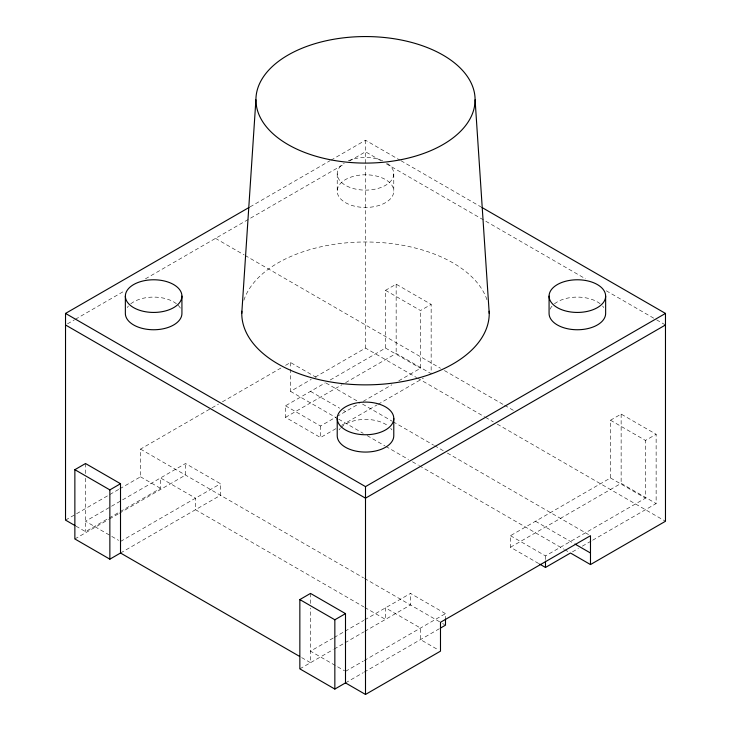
<?xml version="1.0" encoding="UTF-8"?>
<svg xmlns="http://www.w3.org/2000/svg" width="731" height="731" viewBox="0 0 731 731"><rect width="100%" height="100%" fill="white"/><g stroke="black" fill="none" stroke-linecap="round" stroke-linejoin="round"><path stroke-width="0.55" stroke-dasharray="3.65 2.74" d="M250.048 206.891L329.973 160.747M330.96 160.18L365.5 140.233L400.04 160.18M67.499 323.833L74.407 319.849M75.394 319.273L124.727 290.792M145.451 278.831L344.776 163.744M349.71 160.902L365.5 151.783L381.29 160.902M330.238 379.974L385.502 348.066L385.502 290.335L396.156 284.185L431.153 304.388L431.153 373.669L396.156 353.457L343.067 384.113M119.793 488.774L140.516 476.804L140.516 449.099L218.468 404.088M222.416 401.812L281.627 367.629M285.574 365.354L290.509 362.503L316.157 377.315M385.502 290.335L420.499 310.547L431.153 304.388M65.525 520.106L108.937 495.042M109.924 494.467L118.806 489.341M290.509 369.164L290.509 391.368L311.223 379.407M315.171 377.123L365.5 348.066L416.606 377.58M120.514 553.011L220.515 495.28L220.515 483.739L185.51 463.527L85.518 521.258L110.792 535.85M335.885 428.668L320.507 437.549L285.51 417.346L285.51 405.796L325.304 382.825M75.997 526.156L85.518 531.647L160.518 488.354L160.518 477.964L195.515 498.167L195.515 509.717L363.846 606.894M74.864 538.957L108.453 519.567M109.44 519.001L118.331 513.866M119.317 513.29L185.51 475.077L185.51 463.527M285.51 417.346L342.081 384.68M120.514 541.461L220.515 483.739M285.51 405.796L320.507 426.009L335.885 417.127M336.845 416.569L359.314 403.594M363.261 401.319L391.88 384.798M398.788 380.805L420.499 368.278L420.499 310.547M341.651 425.341L377.077 404.892M378.064 404.316L423.404 378.146M538.683 563.519L510.485 547.236L510.485 535.695L610.486 477.964L610.486 420.234L621.14 414.075L656.136 434.278L656.136 503.558L592.192 540.474M610.486 420.234L645.482 440.437L656.136 434.278M333.199 638.053L310.501 651.157L344.529 670.793M334.186 637.478L344.054 631.785M345.041 631.209L363.791 620.391M364.778 619.815L410.493 593.426L445.49 613.629L445.49 617.823M299.847 668.856L333.199 649.594M334.186 649.027L344.054 643.326M345.041 642.759L363.791 631.931M364.778 631.365L410.493 604.966L410.493 593.426M510.485 547.236L621.14 483.355L656.136 503.558M345.498 671.36L363.261 661.107M364.248 660.532L445.49 613.629M510.485 535.695L545.49 555.898L645.482 498.167L645.482 440.437M345.498 682.9L363.261 672.648M364.248 672.081L439.724 628.505M572.455 551.868L578.376 548.451M582.324 546.176L591.205 541.05M401.027 160.747L480.952 206.891M386.224 163.744L585.549 278.831M606.273 290.792L655.606 319.273M656.593 319.849L665.475 324.975M215.508 238.379L244.127 254.9M245.113 255.466L440.491 368.269M444.439 370.553L503.65 404.736M504.637 405.303L513.518 410.429M385.502 348.066L420.499 368.278M610.486 477.964L645.482 498.167M417.584 378.137L484.479 416.761M485.466 417.328L493.343 421.878M497.281 424.154L665.475 521.258M326.026 383.007L357.605 401.237M362.539 404.088L392.145 421.184M393.132 421.75L433.584 445.106M434.57 445.682L443.452 450.808M447.399 453.083L588.51 534.553M310.501 391.368L339.668 408.209M343.561 410.447L345.498 411.571M535.485 521.258L574.292 543.663M290.509 391.368L337.722 418.625M338.7 419.192L363.225 433.346M367.154 435.621L384.881 445.855M385.858 446.422L408.501 459.488M412.439 461.764L418.342 465.172M419.329 465.738L563.683 549.082M564.652 549.648L568.544 551.887M140.516 449.099L363.526 577.846M364.513 578.422L441.606 622.931M442.575 623.488L444.521 624.612M140.516 476.804L160.518 488.354M364.824 607.47L385.502 619.404L385.502 607.854L420.499 628.057L420.499 639.607L438.591 650.051M111.77 536.417L118.577 540.346M301.647 657.58L310.501 662.697L310.501 608.137M621.14 414.075L621.14 483.355M545.49 555.898L545.49 560.092M396.156 284.185L396.156 353.457M393.781 173.795L393.781 191.111A28.281 16.329 0 0 1 351.355 205.256A28.281 16.329 0 0 1 351.355 176.975A28.281 16.329 0 0 1 393.781 191.111M365.5 140.233L365.5 348.066M337.219 173.795L337.219 191.111M320.507 426.009L320.507 437.549M310.501 593.417L310.501 603.605M290.509 362.503L290.509 368.049M85.518 463.527L85.518 473.715M85.518 478.248L85.518 531.647M243.88 300.286A123.731 71.437 0 0 1 365.5 241.988A123.731 71.437 0 0 1 487.12 300.286M550.041 309.204A28.281 16.329 0 0 1 552.864 305.266M554.473 303.831A28.281 16.329 0 0 1 601.851 305.266M602.554 306.015A28.281 16.329 0 0 1 603.76 307.577M387.476 163.516A28.281 16.329 0 0 1 384.789 185.738A28.281 16.329 0 0 1 346.211 185.738A28.281 16.329 0 0 1 343.524 163.516M348.285 160.838A28.281 16.329 0 0 1 382.715 160.838M127.24 307.577A28.281 16.329 0 0 1 128.446 306.015M130.758 303.831A28.281 16.329 0 0 1 176.527 303.831M178.136 305.266A28.281 16.329 0 0 1 180.959 309.204M339.093 429.892A28.281 16.329 0 0 1 340.308 428.32M341.002 427.58A28.281 16.329 0 0 1 388.38 426.146M390.692 428.32A28.281 16.329 0 0 1 391.907 429.892"/><path stroke-width="1.1" d="M241.769 313.425L255.905 99.827M75.046 525.607L65.525 520.106L65.525 313.425L249.061 207.467M120.514 553.011L109.86 559.169L74.864 538.957L74.864 469.686L85.518 463.527L120.514 483.73L120.514 553.011L299.673 656.447M74.864 469.686L109.86 489.889L120.514 483.73M65.525 313.425L365.5 486.618L665.475 313.425L665.475 521.258L590.484 564.56L570.482 553.011L545.49 567.448L539.652 564.076M665.475 324.975L365.5 498.167L65.525 324.975M345.498 682.9L334.844 689.059L299.847 668.856L299.847 599.575L310.501 593.417L345.498 613.629L345.498 682.9L365.5 694.45L440.491 651.157L440.491 622.291L590.484 535.695L590.484 564.56M299.847 599.575L334.844 619.778L345.498 613.629M440.683 627.947L445.49 625.169L445.49 618.874M481.939 207.467L665.475 313.425M575.242 544.211L590.484 553.011M475.095 99.827A109.595 63.277 0 0 1 310.702 154.616A109.595 63.277 0 0 1 310.702 45.03A109.595 63.277 0 0 1 475.095 99.827L489.231 313.425M605.643 296.11A28.281 16.329 0 0 1 563.217 310.246A28.281 16.329 0 0 1 563.217 281.965A28.281 16.329 0 0 1 605.643 296.11L605.643 313.425A28.281 16.329 0 0 1 577.353 329.754A28.281 16.329 0 0 1 549.072 313.425L549.072 296.11M545.49 561.143L545.49 567.448M393.781 418.424A28.281 16.329 0 0 1 351.355 432.56A28.281 16.329 0 0 1 351.355 404.28A28.281 16.329 0 0 1 393.781 418.424L393.781 435.74A28.281 16.329 0 0 1 365.5 452.069A28.281 16.329 0 0 1 337.219 435.74L337.219 418.424M365.5 486.618L365.5 694.45M334.844 619.778L334.844 689.059M181.928 296.11A28.281 16.329 0 0 1 139.502 310.246A28.281 16.329 0 0 1 139.502 281.965A28.281 16.329 0 0 1 181.928 296.11L181.928 313.425A28.281 16.329 0 0 1 153.647 329.754A28.281 16.329 0 0 1 125.357 313.425L125.357 296.11M109.86 489.889L109.86 559.169M489.176 311.242A123.731 71.437 0 0 1 365.5 384.862A123.731 71.437 0 0 1 241.824 311.242"/></g></svg>
